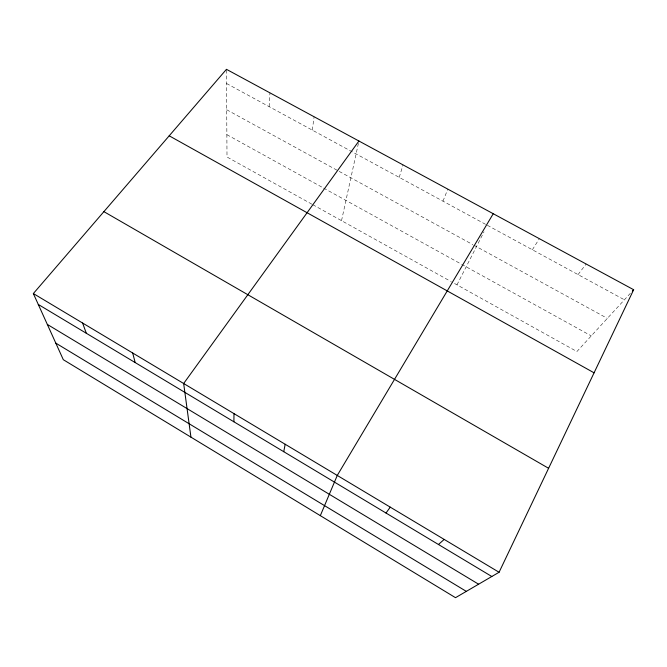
<?xml version="1.0" encoding="UTF-8"?>
<svg xmlns="http://www.w3.org/2000/svg" width="667" height="667" viewBox="0 0 667 667"><rect width="100%" height="100%" fill="white"/><g stroke="black" fill="none" stroke-linecap="round" stroke-linejoin="round"><path stroke-width="0.5" stroke-dasharray="3.33 2.5" d="M269.118 106.637L269.968 92.863M312.298 130.115L314.115 116.758M341.529 220.66L358.704 142.004M399.225 177.38L403.043 164.899M442.971 201.159L447.815 189.128M456.978 284.851L484.034 231.782M532.374 249.758L539.353 238.678M578.047 274.596L586.151 264.007M630.348 293.322L576.913 351.534L451.542 281.824M226.555 83.5L485.543 224.304M487.352 225.288L624.404 299.791M226.713 109.755L472.853 244.656M473.753 245.148L607.354 318.367M226.872 134.659L322.711 187.585M323.603 188.086L460.764 263.824M461.664 264.324L591.27 335.893M311.856 204.169L227.005 156.995L226.463 69.318M312.756 204.669L450.634 281.324"/><path stroke-width="1" d="M233.9 421.786L233.984 413.632M283.75 451.692L285.176 444.264M320.327 515.649L337.26 475.438L493.247 213.723M499.074 572.269L633.65 289.72L226.463 69.318L33.35 293.555L63.307 359.696L455.511 597.682L499.074 572.269L33.35 293.555M386.01 513.031L390.253 507.145M358.921 141.012L183.658 383.508L190.937 437.143M632.333 291.162L633.65 289.72M438.461 544.497L444.18 539.42M169.201 135.81L594.072 372.82M103.894 211.639L548.599 468.292M38.286 304.452L491.821 576.505M47.332 324.42L478.606 584.209M55.803 343.121L466.325 591.379M82.591 323.028L86.326 333.275M132.691 353.01L135.184 362.573"/></g></svg>
